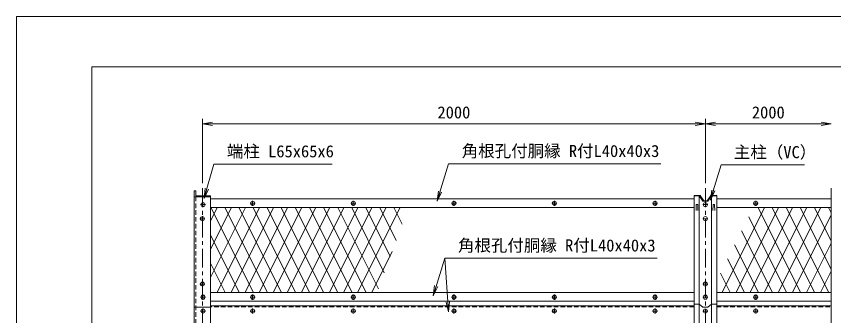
# Model space of a CAD drawing. Units: millimetres, scale not verified. Extents: x -4200 to 4200, y -2970 to 2970.
# Drawn here: x -4200 to -951, y 1782 to 2970 of the extents above; entities that cross this region are included whole.
import ezdxf
from ezdxf.enums import TextEntityAlignment as Align

# ---------------------------------------------------------------- set-up
doc = ezdxf.new("R2010")
doc.units = ezdxf.units.MM
doc.header["$LTSCALE"] = 15
doc.linetypes.add('CHAIN1', pattern=[8, 5, -1, 1, -1])
doc.linetypes.add('DASHED1', pattern=[1.8, 1.2, -0.6])
for name, color, linetype, lineweight in [('0-3_D-STR1', 1, 'Continuous', 9), ('0-4_D-BMK', 2, 'CHAIN1', 9), ('0-7_D-STR-DIM', 7, 'Continuous', 9), ('0-8_0', 7, 'Continuous', 9), ('0-A_D-STR3', 3, 'Continuous', 9), ('0-B_D-STR-TXT', 7, 'Continuous', 9), ('0-C_D-STR2', 7, 'Continuous', 9), ('0-D_D-TTL', 2, 'Continuous', 9)]:
    doc.layers.add(name, color=color, linetype=linetype, lineweight=lineweight)
doc.styles.add('ＭＳ ゴシック', font='')
doc.styles.get('ＭＳ ゴシック').set_extended_font_data('MS Gothic')

# ---------------------------------------------------------------- blocks, each defined once
blk = doc.blocks.new('_Open')
at = {"layer": '0-8_0'}
blk.add_line((-15, 2.5), (0, 0), dxfattribs=at)
blk.add_lwpolyline([(-15, -2.5), (0, 0), (-15, 0)], dxfattribs=at)

msp = doc.modelspace()

# ---------------------------------------------------------------- linework, layer by layer
at = {"layer": '0-3_D-STR1'}
for p, q in [((-3493.04, 2276.71), (-3493.04, -280.1)), ((-3487.04, 2276.71), (-3493.04, 2276.71)), ((-3487.04, 2276.71), (-3487.04, 2256.89)), ((-3428.04, 2253.89), (-3493.04, 2253.89)), ((-3428.04, 2256.89), (-3487.04, 2256.89)), ((-3428.04, -280.1), (-3428.04, 2256.89)), ((-3428.04, 2245.59), (-1505.54, 2245.59)), ((-1505.54, -280.1), (-1505.54, 2258.58)), ((-1505.54, 2258.58), (-1481.83, 2258.58)), ((-1505.54, 2256.89), (-1485.54, 2256.89)), ((-1485.54, -280.1), (-1485.54, 2256.89)), ((-1485.54, 2256.89), (-1470.54, 2235.76)), ((-1481.83, 2258.58), (-1467.13, 2237.87)), ((-1453.94, 2237.87), (-1439.24, 2258.58)), ((-1450.54, 2235.76), (-1435.54, 2256.89)), ((-1439.24, 2258.58), (-1415.54, 2258.58)), ((-1435.54, -280.1), (-1435.54, 2256.89)), ((-1435.54, 2256.89), (-1415.54, 2256.89)), ((-1415.54, -280.1), (-1415.54, 2258.58)), ((-1415.54, 2245.9), (-960.54, 2245.9)), ((-3428.04, 2210.95), (-1505.54, 2210.95)), ((-1497.04, 2221.08), (-1497.79, 2199.58)), ((-1491.04, 2221.08), (-1490.29, 2199.58)), ((-1470.54, 2235.76), (-1450.54, 2235.76)), ((-1467.13, 2237.87), (-1453.94, 2237.87)), ((-1430.04, 2221.08), (-1430.79, 2199.58)), ((-1424.04, 2221.08), (-1423.29, 2199.58)), ((-1415.54, 2210.95), (-960.54, 2210.95)), ((-3428.04, 1873.2), (-1505.54, 1873.2)), ((-1415.54, 1873.2), (-960.54, 1873.2)), ((-3428.04, 1838.56), (-1505.54, 1838.56)), ((-1505.54, 1819.9), (-3428.04, 1819.9)), ((-1485.54, 1827.4), (-1505.54, 1827.4)), ((-1485.54, 1827.4), (-1470.54, 1815.43)), ((-1450.54, 1815.43), (-1435.54, 1827.4)), ((-1435.54, 1827.4), (-1415.54, 1827.4)), ((-1415.54, 1838.56), (-960.54, 1838.56)), ((-1415.54, 1819.9), (-960.54, 1819.9)), ((-3428.04, 1815.43), (-3493.04, 1815.43)), ((-1470.54, 1815.43), (-1450.54, 1815.43))]:
    msp.add_line(p, q, dxfattribs=at)
at = {"layer": '0-3_D-STR1', "linetype": 'DASHED1'}
for p, q in [((-3487.04, 2253.89), (-3487.04, -280.1)), ((-1505.54, 1816.9), (-3428.04, 1816.9)), ((-1415.54, 1816.9), (-960.54, 1816.9))]:
    msp.add_line(p, q, dxfattribs=at)
at = {"layer": '0-3_D-STR1'}
for centre in [(-1494.04, 2219.83), (-1427.04, 2219.83)]:
    msp.add_arc(centre, 3.25, 22.61986, 157.38014, dxfattribs=at)
at = {"layer": '0-4_D-BMK'}
for p, q in [((-3460.54, 2287.45), (-3460.54, -295.1)), ((-1460.54, 2287.45), (-1460.54, -295.1)), ((-3448.04, 2222.49), (-3468.04, 2222.49)), ((-3458.04, 2232.49), (-3458.04, 2212.49)), ((-3250.54, 2227.9), (-3270.54, 2227.9)), ((-3260.54, 2237.9), (-3260.54, 2217.9)), ((-2850.54, 2227.9), (-2870.54, 2227.9)), ((-2860.54, 2237.9), (-2860.54, 2217.9)), ((-2450.54, 2227.9), (-2470.54, 2227.9)), ((-2460.54, 2237.9), (-2460.54, 2217.9)), ((-2050.54, 2227.9), (-2070.54, 2227.9)), ((-2060.54, 2237.9), (-2060.54, 2217.9)), ((-1650.54, 2227.9), (-1670.54, 2227.9)), ((-1660.54, 2237.9), (-1660.54, 2217.9)), ((-1450.54, 2222.49), (-1470.54, 2222.49)), ((-1250.54, 2227.9), (-1270.54, 2227.9)), ((-1260.54, 2237.9), (-1260.54, 2217.9)), ((-3450.04, 2166.63), (-3470.04, 2166.63)), ((-3460.04, 2176.63), (-3460.04, 2156.63)), ((-1450.54, 2166.63), (-1470.54, 2166.63)), ((-3450.04, 1906.82), (-3470.04, 1906.82)), ((-3460.04, 1916.82), (-3460.04, 1896.82)), ((-1450.54, 1906.82), (-1470.54, 1906.82)), ((-3448.04, 1854.9), (-3468.04, 1854.9)), ((-3458.04, 1864.9), (-3458.04, 1844.9)), ((-3250.54, 1854.9), (-3270.54, 1854.9)), ((-3260.54, 1864.9), (-3260.54, 1844.9)), ((-2850.54, 1854.9), (-2870.54, 1854.9)), ((-2860.54, 1864.9), (-2860.54, 1844.9)), ((-2450.54, 1854.9), (-2470.54, 1854.9)), ((-2460.54, 1864.9), (-2460.54, 1844.9)), ((-2050.54, 1854.9), (-2070.54, 1854.9)), ((-2060.54, 1864.9), (-2060.54, 1844.9)), ((-1650.54, 1854.9), (-1670.54, 1854.9)), ((-1660.54, 1864.9), (-1660.54, 1844.9)), ((-1450.54, 1854.9), (-1470.54, 1854.9)), ((-1250.54, 1854.9), (-1270.54, 1854.9)), ((-1260.54, 1864.9), (-1260.54, 1844.9)), ((-3448.04, 1799.9), (-3468.04, 1799.9)), ((-3458.04, 1809.9), (-3458.04, 1789.9)), ((-3250.54, 1799.9), (-3270.54, 1799.9)), ((-3260.54, 1809.9), (-3260.54, 1789.9)), ((-2850.54, 1799.9), (-2870.54, 1799.9)), ((-2860.54, 1809.9), (-2860.54, 1789.9)), ((-2450.54, 1799.9), (-2470.54, 1799.9)), ((-2460.54, 1809.9), (-2460.54, 1789.9)), ((-2050.54, 1799.9), (-2070.54, 1799.9)), ((-2060.54, 1809.9), (-2060.54, 1789.9)), ((-1650.54, 1799.9), (-1670.54, 1799.9)), ((-1660.54, 1809.9), (-1660.54, 1789.9)), ((-1450.54, 1799.9), (-1470.54, 1799.9)), ((-1250.54, 1799.9), (-1270.54, 1799.9)), ((-1260.54, 1809.9), (-1260.54, 1789.9))]:
    msp.add_line(p, q, dxfattribs=at)
at = {"layer": '0-7_D-STR-DIM'}
for p, q in [((-3460.54, 2307.45), (-3460.54, 2563.48)), ((-3420.54, 2543.48), (-1500.54, 2543.48)), ((-1460.54, 2307.45), (-1460.54, 2563.48)), ((-1460.54, 2307.45), (-1460.54, 2563.48)), ((-1420.54, 2543.48), (-1000.54, 2543.48)), ((-960.54, 2287.45), (-960.54, 1010.55))]:
    msp.add_line(p, q, dxfattribs=at)
at = {"layer": '0-A_D-STR3'}
for centre in [(-3458.04, 2222.49), (-3260.54, 2227.9), (-2860.54, 2227.9), (-2460.54, 2227.9), (-2060.54, 2227.9), (-1660.54, 2227.9), (-1460.54, 2222.49), (-1260.54, 2227.9), (-3460.04, 2166.63), (-1460.54, 2166.63), (-3460.04, 1906.82), (-1460.54, 1906.82), (-3458.04, 1854.9), (-3260.54, 1854.9), (-2860.54, 1854.9), (-2460.54, 1854.9), (-2060.54, 1854.9), (-1660.54, 1854.9), (-1460.54, 1854.9), (-1260.54, 1854.9), (-3458.04, 1799.9), (-3260.54, 1799.9), (-2860.54, 1799.9), (-2460.54, 1799.9), (-2060.54, 1799.9), (-1660.54, 1799.9), (-1460.54, 1799.9), (-1260.54, 1799.9)]:
    msp.add_circle(centre, 8, dxfattribs=at)
at = {"layer": '0-B_D-STR-TXT'}
for points in [[(-2944.18, 2383.18), (-3415.16, 2383.18), (-3453.24, 2248.91)], [(-1637.58, 2384.4), (-2481.32, 2384.4), (-2526.68, 2237.44)], [(-1066.82, 2379.77), (-1398.2, 2379.77), (-1439.9, 2242.11)], [(-1652.59, 2009.38), (-2496.32, 2009.38), (-2541.68, 1862.42)], [(-2494.4, 2009.38), (-2496.32, 2009.38), (-2481.68, 1798.15)]]:
    msp.add_lwpolyline(points, dxfattribs=at)
at = {"layer": '0-C_D-STR2'}
for p, q in [((-3401.01, 2210.95), (-3428.04, 2156.88)), ((-3345.1, 2210.95), (-3428.04, 2045.08)), ((-3289.2, 2210.95), (-3428.04, 1933.28)), ((-3257.7, 1873.2), (-3426.58, 2210.95)), ((-3233.3, 2210.95), (-3402.18, 1873.2)), ((-3201.8, 1873.2), (-3370.68, 2210.95)), ((-3177.4, 2210.95), (-3346.27, 1873.2)), ((-3145.9, 1873.2), (-3314.78, 2210.95)), ((-3121.5, 2210.95), (-3290.37, 1873.2)), ((-3090, 1873.2), (-3258.87, 2210.95)), ((-3065.6, 2210.95), (-3234.47, 1873.2)), ((-3034.1, 1873.2), (-3202.97, 2210.95)), ((-3009.69, 2210.95), (-3178.57, 1873.2)), ((-2978.19, 1873.2), (-3147.07, 2210.95)), ((-2953.79, 2210.95), (-3122.67, 1873.2)), ((-2922.29, 1873.2), (-3091.17, 2210.95)), ((-2897.89, 2210.95), (-3066.76, 1873.2)), ((-2865.19, 1873.2), (-3034.07, 2210.95)), ((-2841.99, 2210.95), (-3010.86, 1873.2)), ((-2809.29, 1873.2), (-2978.17, 2210.95)), ((-2786.09, 2210.95), (-2954.96, 1873.2)), ((-2760.77, 1887.97), (-2922.26, 2210.95)), ((-2730.18, 2210.95), (-2899.06, 1873.2)), ((-2736.96, 1952.14), (-2866.36, 2210.95)), ((-2674.28, 2210.95), (-2843.16, 1873.2)), ((-2713.14, 2016.31), (-2810.46, 2210.95)), ((-2689.33, 2080.49), (-2754.56, 2210.95)), ((-2665.51, 2144.66), (-2698.66, 2210.95)), ((-1225.3, 2210.95), (-1394.18, 1873.2)), ((-1169.4, 2210.95), (-1338.27, 1873.2)), ((-1113.5, 2210.95), (-1282.37, 1873.2)), ((-1082, 1873.2), (-1250.87, 2210.95)), ((-1057.6, 2210.95), (-1226.47, 1873.2)), ((-1026.1, 1873.2), (-1194.97, 2210.95)), ((-1001.69, 2210.95), (-1170.57, 1873.2)), ((-970.19, 1873.2), (-1139.07, 2210.95)), ((-960.54, 1965.68), (-1083.17, 2210.95)), ((-960.54, 2077.49), (-1027.27, 2210.95)), ((-960.54, 2189.29), (-971.37, 2210.95)), ((-960.54, 2181.46), (-1114.67, 1873.2)), ((-1137.9, 1873.2), (-1288.39, 2174.18)), ((-1193.8, 1873.2), (-1316.34, 2118.28)), ((-3313.61, 1873.2), (-3428.04, 2102.06)), ((-1249.7, 1873.2), (-1344.29, 2062.38)), ((-960.54, 2069.65), (-1058.76, 1873.2)), ((-2705.79, 2036.13), (-2787.26, 1873.2)), ((-3369.51, 1873.2), (-3428.04, 1990.26)), ((-1305.61, 1873.2), (-1372.25, 2006.48)), ((-1361.51, 1873.2), (-1400.2, 1950.58)), ((-960.54, 1957.85), (-1002.86, 1873.2))]:
    msp.add_line(p, q, dxfattribs=at)
at = {"layer": '0-D_D-TTL', "color": 7}
msp.add_lwpolyline([(-4200.01, -2970.04), (4199.99, -2970.04), (4199.99, 2969.96), (-4200.01, 2969.96)], close=True, dxfattribs=at)
at = {"layer": '0-D_D-TTL'}
msp.add_lwpolyline([(-3900.01, 2769.96), (3899.99, 2769.96), (3899.99, -2770.04), (-3900.01, -2770.04)], close=True, dxfattribs=at)

# ---------------------------------------------------------------- block references
at = {"layer": '0-7_D-STR-DIM', "xscale": 2.666667, "yscale": 2.666667, "rotation": 180}
for p in [(-3460.54, 2543.48), (-1460.54, 2543.48)]:
    msp.add_blockref('_Open', p, dxfattribs=at)
at = {"layer": '0-7_D-STR-DIM', "xscale": 2.666667, "yscale": 2.666667}
for p in [(-1460.54, 2543.48), (-960.54, 2543.48)]:
    msp.add_blockref('_Open', p, dxfattribs=at)
at = {"layer": '0-B_D-STR-TXT', "xscale": 2.666667, "yscale": 2.666667}
for p, rotation in [((-3453.79, 2246.98), 254.16392), ((-2527.27, 2235.53), 252.84683), ((-1440.48, 2240.2), 253.14944), ((-2542.27, 1860.51), 252.84683), ((-2481.54, 1796.15), 273.96583)]:
    msp.add_blockref('_Open', p, dxfattribs=dict(at, rotation=rotation))

# ---------------------------------------------------------------- texts
at = {"layer": '0-7_D-STR-DIM', "style": 'ＭＳ ゴシック'}
for p in [(-2525.79, 2550.23), (-1275.79, 2550.23)]:
    msp.add_text('2000', height=48.06, dxfattribs=at).set_placement(p, align=Align.BOTTOM_LEFT)
at = {"layer": '0-B_D-STR-TXT', "style": 'ＭＳ ゴシック'}
for s, p in [('端柱 L65x65x6', (-3362.96, 2395.76)), ('角根孔付胴縁 R付L40x40x3', (-2429.38, 2396.99)), ('主柱（VC）', (-1347.28, 2392.36)), ('角根孔付胴縁 R付L40x40x3', (-2444.39, 2021.96))]:
    msp.add_text(s, height=48.06, dxfattribs=at).set_placement(p, align=Align.BOTTOM_LEFT)

doc.saveas('drawing.dxf')
